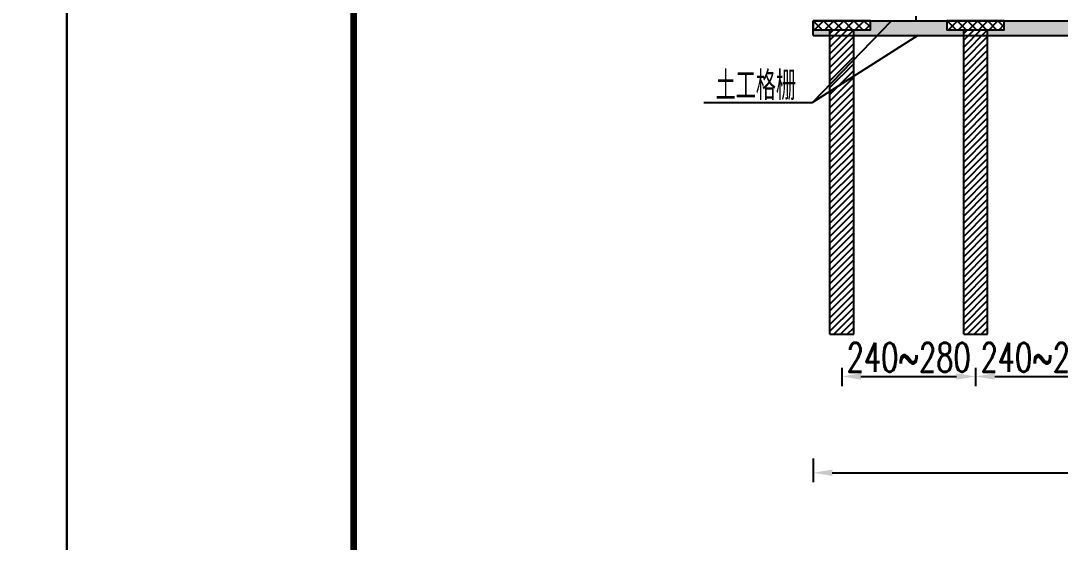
# Model space of a CAD drawing. Extents: x 216 to 1896, y 86 to 483.
# Drawn here: x 631.2 to 739.9, y 334.3 to 388.8 of the extents above; entities that cross this region are included whole.
import ezdxf
from ezdxf.enums import TextEntityAlignment as Align

# ---------------------------------------------------------------- set-up
doc = ezdxf.new("R2010")
doc.units = 0
doc.header["$LTSCALE"] = 5
doc.header["$MEASUREMENT"] = 0
doc.header["$PDMODE"] = 32
doc.header["$PDSIZE"] = 0.3
doc.linetypes.add('DASHED', pattern=[19.05, 12.7, -6.35])
doc.linetypes.add('RICAD_LTYPE1', pattern=[0])
doc.layers.get('0').update_dxf_attribs({"linetype": 'CONTINUOUS'})
doc.layers.get('DEFPOINTS').update_dxf_attribs({"linetype": 'RICAD_LTYPE1'})
for name, color, linetype in [('图框', 7, 'CONTINUOUS'), ('填充', 8, 'CONTINUOUS'), ('尺寸标注', 4, 'CONTINUOUS'), ('次轮廓', 7, 'CONTINUOUS'), ('结构', 7, 'CONTINUOUS')]:
    doc.layers.add(name, color=color, linetype=linetype)
doc.styles.get("Standard").update_dxf_attribs({"font": 'simplex1.shx', "width": 0.7, "bigfont": 'hztxt.shx'})
doc.dimstyles.new('比例1：200', dxfattribs={"dimtxt": 3, "dimasz": 2, "dimexe": 1, "dimexo": 1, "dimgap": 0.5, "dimtad": 1, "dimlfac": 20, "dimzin": 13, "dimdsep": 46, "dimtxsty": 'Standard', "dimcen": -0.09, "dimclrd": 256, "dimclre": 256, "dimclrt": 7, "dimaunit": 1, "dimadec": 0, "dimazin": 0, "dimtfac": 0.0005, "dimtix": 1, "dimtmove": 2, "dimatfit": 3, "dimfxl": 0, "dimtolj": 1, "dimtzin": 13, "dimarcsym": 0})

# ---------------------------------------------------------------- blocks, each defined once
blk = doc.blocks.new('*D111')
at = {"layer": 'DEFPOINTS', "color": 0}
for p in [(731.03, 353.56), (745.03, 353.56), (745.03, 351.65)]:
    blk.add_point(p, dxfattribs=at)
at = {"layer": '尺寸标注', "lineweight": -2}
for p, q in [((731.03, 352.56), (731.03, 350.65)), ((745.03, 352.56), (745.03, 350.65)), ((733.03, 351.65), (743.03, 351.65))]:
    blk.add_line(p, q, dxfattribs=at)
at = {"layer": '尺寸标注'}
for points in [[(733.03, 351.98), (733.03, 351.32), (731.03, 351.65)], [(743.03, 351.98), (743.03, 351.32), (745.03, 351.65)]]:
    blk.add_solid(points, dxfattribs=at)
at = {"layer": '尺寸标注', "color": 7, "insert": (738.03, 353.65), "char_height": 3, "attachment_point": 5}
blk.add_mtext('\\A1;240~280', dxfattribs=at)
blk = doc.blocks.new('*D115')
at = {"layer": 'DEFPOINTS', "color": 0}
for p in [(717.03, 353.56), (731.03, 353.56), (731.03, 351.65)]:
    blk.add_point(p, dxfattribs=at)
at = {"layer": '尺寸标注', "lineweight": -2}
for p, q in [((717.03, 352.56), (717.03, 350.65)), ((731.03, 352.56), (731.03, 350.65)), ((719.03, 351.65), (729.03, 351.65))]:
    blk.add_line(p, q, dxfattribs=at)
at = {"layer": '尺寸标注'}
for points in [[(719.03, 351.98), (719.03, 351.32), (717.03, 351.65)], [(729.03, 351.98), (729.03, 351.32), (731.03, 351.65)]]:
    blk.add_solid(points, dxfattribs=at)
at = {"layer": '尺寸标注', "color": 7, "insert": (724.03, 353.65), "char_height": 3, "attachment_point": 5}
blk.add_mtext('\\A1;240~280', dxfattribs=at)
blk = doc.blocks.new('*D126')
at = {"layer": 'DEFPOINTS', "color": 0}
for p in [(714.03, 344.07), (888.03, 344.07), (888.03, 341.59)]:
    blk.add_point(p, dxfattribs=at)
at = {"layer": '尺寸标注', "lineweight": -2}
for p, q in [((714.03, 343.07), (714.03, 340.59)), ((888.03, 343.07), (888.03, 340.59)), ((716.03, 341.59), (886.03, 341.59))]:
    blk.add_line(p, q, dxfattribs=at)
at = {"layer": '尺寸标注'}
for points in [[(716.03, 341.92), (716.03, 341.26), (714.03, 341.59)], [(886.03, 341.92), (886.03, 341.26), (888.03, 341.59)]]:
    blk.add_solid(points, dxfattribs=at)
at = {"layer": '尺寸标注', "color": 7, "insert": (801.03, 343.59), "char_height": 3, "attachment_point": 5}
blk.add_mtext('\\A1;3610', dxfattribs=at)

msp = doc.modelspace()

# ---------------------------------------------------------------- hatches: boundary and pattern name
at = {"layer": '填充'}
h = msp.add_hatch(dxfattribs=at)
h.set_pattern_fill('ANSI31', color=256, scale=4, style=0)
h.set_pattern_definition([(45, (-1339, 84.9112), (-0.35355339, 0.35355339), [])])
h.paths.add_polyline_path([(718.28208, 356.06503), (718.28208, 387.87328), (715.78208, 387.87328), (715.78208, 356.06503)])
h = msp.add_hatch(dxfattribs=at)
h.set_pattern_fill('ANSI31', color=256, scale=4, style=0)
h.set_pattern_definition([(45, (-1325, 84.9112), (-0.35355339, 0.35355339), [])])
h.paths.add_polyline_path([(732.28208, 356.06503), (732.28208, 387.87328), (729.78208, 387.87328), (729.78208, 356.06503)])
at = {"layer": '尺寸标注'}
h = msp.add_hatch(dxfattribs=at)
h.set_pattern_fill('ANSI37', color=8, scale=6, style=0)
h.set_pattern_definition([(45, (-1341.5035, -188.1965), (-0.53033009, 0.53033009), []), (135, (-1341.5035, -188.1965), (-0.53033009, -0.53033009), [])])
h.paths.add_polyline_path([(714.03208, 388.80928), (714.03208, 387.87328), (720.03208, 387.87328), (720.03208, 388.80928)])
h = msp.add_hatch(dxfattribs=at)
h.set_pattern_fill('HONEY', color=2, scale=5, style=0)
h.paths.add_polyline_path([(882.03208, 388.80928), (874.03208, 388.80928), (874.03208, 387.87328), (872.28208, 387.87328), (872.28208, 387.26928), (883.78208, 387.26928), (883.78208, 387.87328), (882.03208, 387.87328)])
h.paths.add_polyline_path([(869.78208, 387.87328), (868.03208, 387.87328), (868.03208, 388.80928), (860.03208, 388.80928), (860.03208, 387.87328), (858.28208, 387.87328), (858.28208, 387.26928), (869.78208, 387.26928)])
h.paths.add_polyline_path([(855.78208, 387.87328), (854.03208, 387.87328), (854.03208, 388.80928), (846.03208, 388.80928), (846.03208, 387.87328), (844.28208, 387.87328), (844.28208, 387.26928), (855.78208, 387.26928)])
h.paths.add_polyline_path([(841.78208, 387.87328), (840.03208, 387.87328), (840.03208, 388.80928), (832.03208, 388.80928), (832.03208, 387.87328), (830.28208, 387.87328), (830.28208, 387.26928), (841.78208, 387.26928)])
h.paths.add_polyline_path([(826.03208, 388.80928), (818.03208, 388.80928), (818.03208, 387.87328), (816.28208, 387.87328), (816.28208, 387.26928), (827.78208, 387.26928), (827.78208, 387.87328), (826.03208, 387.87328)])
h.paths.add_polyline_path([(812.03208, 388.80928), (804.03208, 388.80928), (804.03208, 387.87328), (802.28208, 387.87328), (802.28208, 387.26928), (813.78208, 387.26928), (813.78208, 387.87328), (812.03208, 387.87328)])
h.paths.add_polyline_path([(798.03208, 388.80928), (790.03208, 388.80928), (790.03208, 387.87328), (788.28208, 387.87328), (788.28208, 387.26928), (799.78208, 387.26928), (799.78208, 387.87328), (798.03208, 387.87328)])
h.paths.add_polyline_path([(784.03208, 388.80928), (776.03208, 388.80928), (776.03208, 387.87328), (774.28208, 387.87328), (774.28208, 387.26928), (785.78208, 387.26928), (785.78208, 387.87328), (784.03208, 387.87328)])
h.paths.add_polyline_path([(771.78208, 387.87328), (770.03208, 387.87328), (770.03208, 388.80928), (762.03208, 388.80928), (762.03208, 387.87328), (760.28208, 387.87328), (760.28208, 387.26928), (771.78208, 387.26928)])
h.paths.add_polyline_path([(757.78208, 387.87328), (756.03208, 387.87328), (756.03208, 388.80928), (748.03208, 388.80928), (748.03208, 387.87328), (746.28208, 387.87328), (746.28208, 387.26928), (757.78208, 387.26928)])
h.paths.add_polyline_path([(742.03208, 388.80928), (734.03208, 388.80928), (734.03208, 387.87328), (732.28208, 387.87328), (732.28208, 387.26928), (743.78208, 387.26928), (743.78208, 387.87328), (742.03208, 387.87328)])
h.paths.add_polyline_path([(728.03208, 388.80928), (722.24123, 388.80928), (720.74947, 387.26928), (729.78208, 387.26928), (729.78208, 387.87328), (728.03208, 387.87328)])
h.paths.add_polyline_path([(715.78208, 387.87328), (714.03208, 387.87328), (714.03208, 387.26928), (715.78208, 387.26928)])
h.paths.add_polyline_path([(722.24123, 388.80928), (720.03208, 388.80928), (720.03208, 387.87328), (718.28208, 387.87328), (718.28208, 387.26928), (720.74947, 387.26928)])
h = msp.add_hatch(dxfattribs=at)
h.set_pattern_fill('ANSI37', color=8, scale=6, style=0)
h.set_pattern_definition([(45, (-1327.5035, -188.1965), (-0.53033009, 0.53033009), []), (135, (-1327.5035, -188.1965), (-0.53033009, -0.53033009), [])])
h.paths.add_polyline_path([(728.03208, 388.80928), (728.03208, 387.87328), (734.03208, 387.87328), (734.03208, 388.80928)])

# ---------------------------------------------------------------- linework, layer by layer
at = {"color": 2}
for p, q in [((713.96654, 380.26701), (722.24123, 388.80928)), ((724.97636, 387.26928), (713.96654, 380.26701)), ((702.60344, 380.26701), (713.96654, 380.26701))]:
    msp.add_line(p, q, dxfattribs=at)
for points in [[(635.99162, 185.83595), (635.99162, 482.83595), (215.99162, 482.83595), (215.99162, 185.83595)], [(1055.99162, 185.83595), (1055.99162, 482.83595), (635.99162, 482.83595), (635.99162, 185.83595)]]:
    msp.add_lwpolyline(points, close=True)
at = {"layer": '图框', "const_width": 0.7}
msp.add_lwpolyline([(1045.99162, 472.83595), (665.99162, 472.83595), (665.99162, 195.83595), (1045.99162, 195.83595), (1045.99162, 472.83595)], dxfattribs=at)
at = {"layer": '尺寸标注'}
for points in [[(714.03208, 388.80928), (714.03208, 387.87328), (720.03208, 387.87328), (720.03208, 388.80928), (714.03208, 388.80928)], [(728.03208, 388.80928), (728.03208, 387.87328), (734.03208, 387.87328), (734.03208, 388.80928), (728.03208, 388.80928)]]:
    msp.add_lwpolyline(points, dxfattribs=at)
at = {"layer": '次轮廓'}
for p, q in [((724.77712, 389.30928), (724.77712, 388.80928)), ((714.03208, 387.26928), (714.03208, 388.80928)), ((724.77712, 388.80928), (877.27712, 388.80928))]:
    msp.add_line(p, q, dxfattribs=at)
at = {"layer": '次轮廓', "color": 1}
for p, q in [((714.03208, 388.80928), (888.03208, 388.80928)), ((714.03208, 387.26928), (888.03208, 387.26928))]:
    msp.add_line(p, q, dxfattribs=at)
at = {"layer": '结构', "color": 1, "linetype": 'DASHED', "ltscale": 5}
for p, q in [((715.78208, 356.06503), (715.78208, 387.87328)), ((718.28208, 356.06503), (718.28208, 387.87328)), ((729.78208, 356.06503), (729.78208, 387.87328)), ((732.28208, 356.06503), (732.28208, 387.87328)), ((715.78208, 356.06503), (718.28208, 356.06503)), ((729.78208, 356.06503), (732.28208, 356.06503))]:
    msp.add_line(p, q, dxfattribs=at)

# ---------------------------------------------------------------- texts
at = {"width": 0.7}
msp.add_text('土工格栅', height=3, rotation=0.1010346, dxfattribs=at).set_placement((703.843, 382.02519), align=Align.MIDDLE_LEFT)

# ---------------------------------------------------------------- dimensions: what is measured, and where the dimension line sits
at = {"layer": '尺寸标注'}
for base, p1, p2, picture, middle in [((731.03208, 351.64893), (717.03208, 353.55941), (731.03208, 353.55941), '*D115', (724.03208, 353.64893)), ((745.03208, 351.64893), (731.03208, 353.55941), (745.03208, 353.55941), '*D111', (738.03208, 353.64893))]:
    dim = msp.add_linear_dim(base=base, p1=p1, p2=p2, text='240~280', dimstyle='比例1：200', override={"dimtxsty": 'Standard'}, dxfattribs=at)
    dim.commit()
    dim.dimension.update_dxf_attribs({"geometry": picture, "text_midpoint": middle})
dim = msp.add_linear_dim(base=(888.03208, 341.5909), p1=(714.03208, 344.07497), p2=(888.03208, 344.07497), text='3610', dimstyle='比例1：200', dxfattribs=at)
dim.commit()
dim.dimension.update_dxf_attribs({"geometry": '*D126', "text_midpoint": (801.03208, 343.5909)})

doc.saveas('drawing.dxf')
